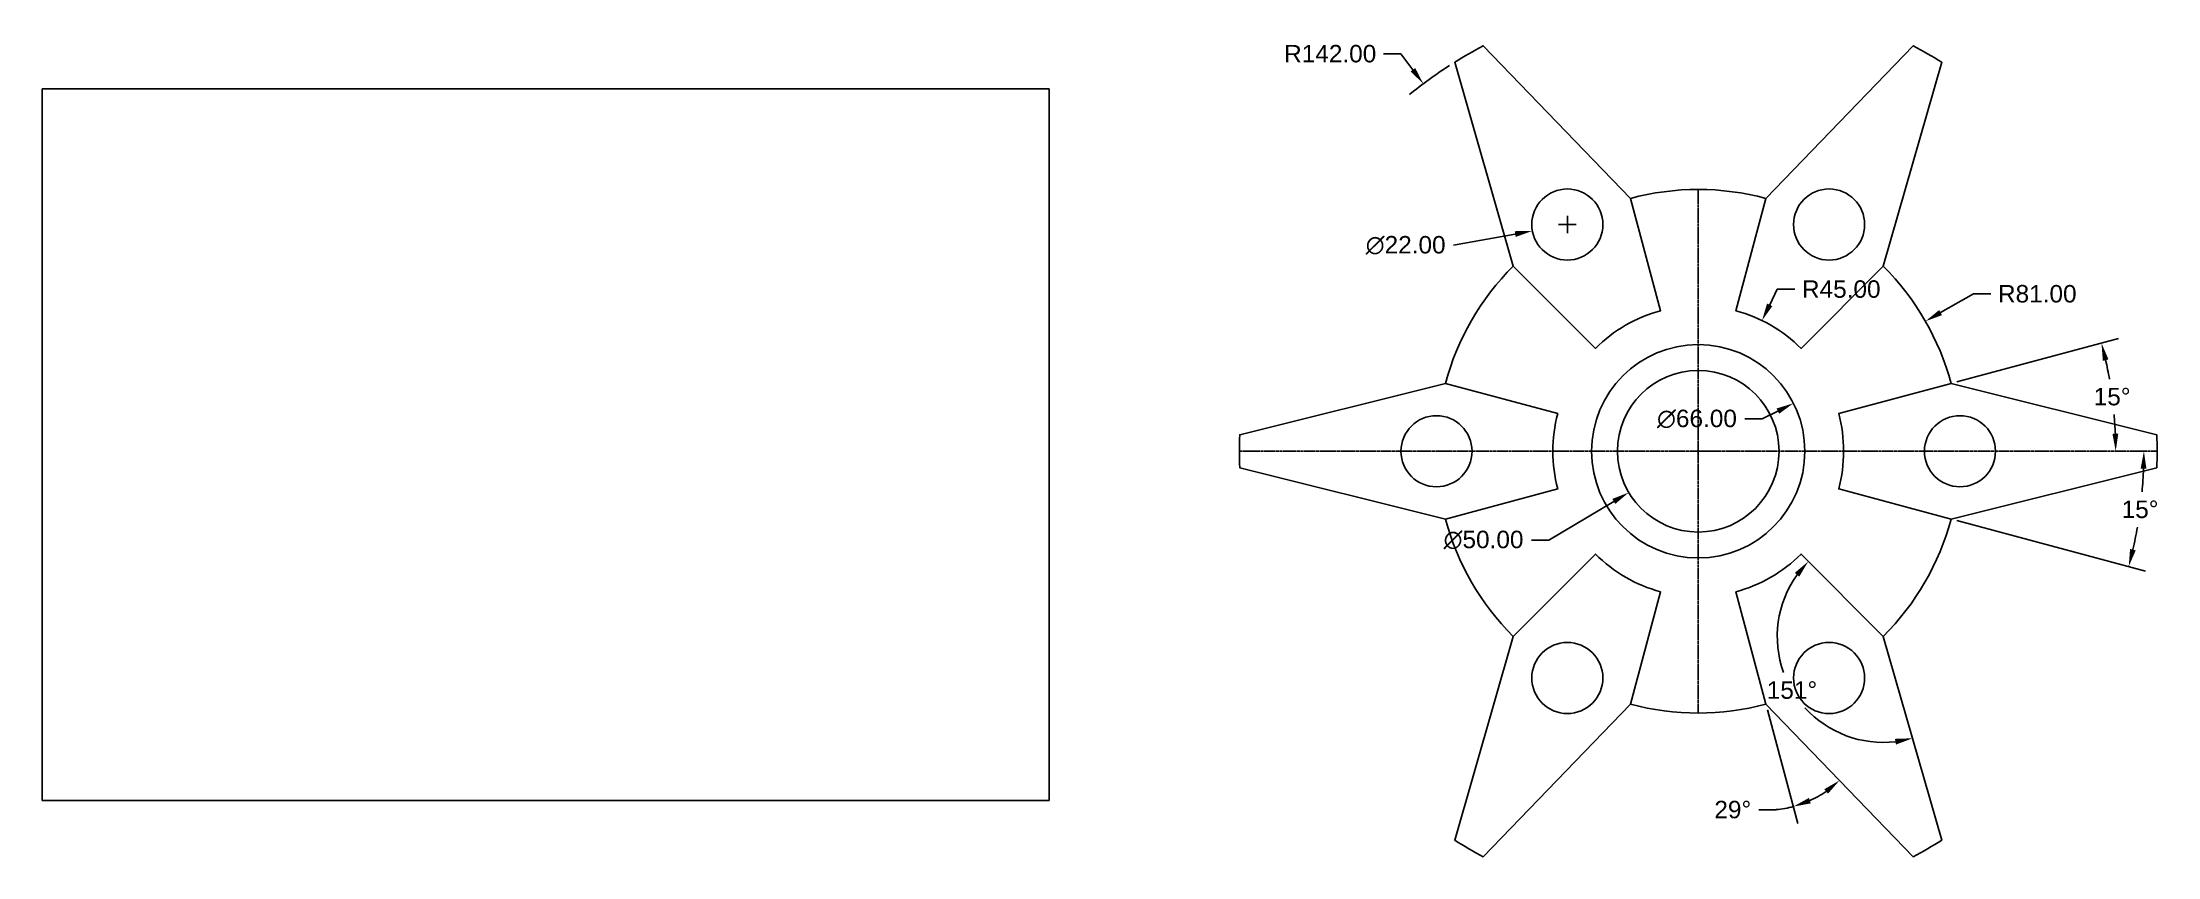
# Model space of a CAD drawing. Header units: millimetres. Extents: x 25 to 680, y -124 to 128.
import ezdxf

# ---------------------------------------------------------------- set-up
doc = ezdxf.new("R2010")
doc.units = ezdxf.units.MM
doc.header["$MEASUREMENT"] = 0
doc.linetypes.add('CENTER2', pattern=[1.125, 0.75, -0.125, 0.125, -0.125])
doc.styles.get("Standard").update_dxf_attribs({"font": 'ARIALUNI.ttf'})
doc.dimstyles.get("Standard").update_dxf_attribs({"dimscale": 30, "dimtxt": 0.18, "dimasz": 0.18, "dimexe": 0.18, "dimexo": 0.0625, "dimgap": 0.09, "dimtad": 0, "dimtih": 1, "dimtoh": 1, "dimzin": 0, "dimdsep": 46, "dimtxsty": 'Standard', "dimcen": 0.09, "dimclrd": 1, "dimclre": 1, "dimadec": 0, "dimazin": 0, "dimtfac": 1, "dimtofl": 0, "dimtmove": 0, "dimatfit": 3, "dimfxl": 1, "dimtolj": 1, "dimtzin": 0, "dimarcsym": 0})
picture_1 = doc.add_image_def('image1.jpg', size_in_pixel=(563, 398))

# ---------------------------------------------------------------- blocks, each defined once
blk = doc.blocks.new('*D5')
at = {"color": 1, "lineweight": -2, "transparency": 16777216}
for p, q in [((440.5, 124.85), (445.9, 124.85)), ((445.9, 124.85), (449.6, 119.9)), ((535.2, 1.88), (540.6, 1.88)), ((537.9, -0.82), (537.9, 4.58))]:
    blk.add_line(p, q, dxfattribs=at)
blk.add_arc((537.9, 1.88), 142, 122.81073, 128.98112, dxfattribs=at)
at = {"color": 1, "transparency": 16777216}
blk.add_solid([(450.32, 120.44), (448.88, 119.36), (452.83, 115.58)], dxfattribs=at)
at = {"layer": 'Defpoints', "color": 0, "transparency": 16777216}
for p in [(452.83, 115.58), (537.9, 1.88)]:
    blk.add_point(p, dxfattribs=at)
at = {"color": 0, "transparency": 16777216, "insert": (424.01, 124.85), "char_height": 5.4, "attachment_point": 5}
blk.add_mtext('\\A1;R142.00', dxfattribs=at)
blk = doc.blocks.new('*D6')
at = {"color": 1, "lineweight": -2, "transparency": 16777216}
for p, q in [((623.04, 50.57), (612.9, 44.77)), ((628.44, 50.57), (623.04, 50.57)), ((535.2, 1.88), (540.6, 1.88)), ((537.9, -0.82), (537.9, 4.58))]:
    blk.add_line(p, q, dxfattribs=at)
at = {"color": 1, "transparency": 16777216}
blk.add_solid([(612.45, 45.56), (613.35, 43.99), (608.21, 42.09)], dxfattribs=at)
at = {"layer": 'Defpoints', "color": 0, "transparency": 16777216}
for p in [(608.21, 42.09), (537.9, 1.88)]:
    blk.add_point(p, dxfattribs=at)
at = {"color": 0, "transparency": 16777216, "insert": (642.83, 50.57), "char_height": 5.4, "attachment_point": 5}
blk.add_mtext('\\A1;R81.00', dxfattribs=at)
blk = doc.blocks.new('*D7')
at = {"color": 1, "lineweight": -2, "transparency": 16777216}
for p, q in [((494.7, 72.02), (500.1, 72.02)), ((497.4, 69.32), (497.4, 74.72)), ((462.17, 65.59), (481.27, 69.08))]:
    blk.add_line(p, q, dxfattribs=at)
at = {"color": 1, "transparency": 16777216}
blk.add_solid([(481.11, 69.96), (481.43, 68.19), (486.58, 70.05)], dxfattribs=at)
at = {"layer": 'Defpoints', "color": 0, "transparency": 16777216}
for p in [(508.22, 74), (486.58, 70.05)]:
    blk.add_point(p, dxfattribs=at)
at = {"color": 0, "transparency": 16777216, "insert": (447.36, 65.59), "char_height": 5.4, "attachment_point": 5}
blk.add_mtext('\\A1;∅22.00', dxfattribs=at)
blk = doc.blocks.new('*D8')
at = {"color": 1, "lineweight": -2, "transparency": 16777216}
for p, q in [((557.73, 11.86), (562.55, 14.29)), ((552.33, 11.86), (557.73, 11.86))]:
    blk.add_line(p, q, dxfattribs=at)
at = {"color": 1, "transparency": 16777216}
blk.add_solid([(562.15, 15.1), (562.96, 13.49), (567.37, 16.72)], dxfattribs=at)
at = {"layer": 'Defpoints', "color": 0, "transparency": 16777216}
for p in [(567.37, 16.72), (508.43, -12.97)]:
    blk.add_point(p, dxfattribs=at)
at = {"color": 0, "transparency": 16777216, "insert": (537.51, 11.86), "char_height": 5.4, "attachment_point": 5}
blk.add_mtext('\\A1;∅66.00', dxfattribs=at)
blk = doc.blocks.new('*D11')
at = {"color": 1, "lineweight": -2, "transparency": 16777216}
for p, q in [((535.2, 1.88), (540.6, 1.88)), ((537.9, -0.82), (537.9, 4.58)), ((491.67, -25.59), (511.77, -13.65)), ((486.27, -25.59), (491.67, -25.59))]:
    blk.add_line(p, q, dxfattribs=at)
at = {"color": 1, "transparency": 16777216}
blk.add_solid([(511.31, -12.88), (512.23, -14.43), (516.41, -10.89)], dxfattribs=at)
at = {"layer": 'Defpoints', "color": 0, "transparency": 16777216}
for p in [(559.39, 14.65), (516.41, -10.89)]:
    blk.add_point(p, dxfattribs=at)
at = {"color": 0, "transparency": 16777216, "insert": (471.46, -25.59), "char_height": 5.4, "attachment_point": 5}
blk.add_mtext('\\A1;∅50.00', dxfattribs=at)
blk = doc.blocks.new('*D12')
at = {"color": 1, "lineweight": -2, "transparency": 16777216}
for start, end in [(144.44095, 199.94712), (222.37064, 276.55905)]:
    blk.add_arc((595.18, -55.4), 32.81, start, end, dxfattribs=at)
at = {"color": 1, "transparency": 16777216}
for points in [[(567.8, -35.74), (569.17, -36.9), (571.98, -32.2)], [(598.75, -87.11), (599.1, -88.88), (604.22, -86.94)]]:
    blk.add_solid(points, dxfattribs=at)
at = {"layer": 'Defpoints', "color": 0, "transparency": 16777216}
for p in [(569.72, -29.94), (562.51, -58.45), (595.18, -55.4), (595.18, -55.4), (613.26, -118.47)]:
    blk.add_point(p, dxfattribs=at)
at = {"color": 0, "transparency": 16777216, "insert": (566.91, -72.05), "char_height": 5.4, "attachment_point": 5}
blk.add_mtext('\\A1;151°', dxfattribs=at)
blk = doc.blocks.new('*D13')
at = {"color": 1, "lineweight": -2, "transparency": 16777216}
blk.add_line((617.95, 23.33), (667.91, 36.71), dxfattribs=at)
for start, end in [(9.9494, 12.60509), (2.39491, 5.06432)]:
    blk.add_arc((537.9, 1.88), 129.2, start, end, dxfattribs=at)
at = {"color": 1, "transparency": 16777216}
for points in [[(663.11, 29.86), (664.86, 30.29), (662.7, 35.32)], [(667.89, 7.29), (666.09, 7.26), (667.1, 1.88)]]:
    blk.add_solid(points, dxfattribs=at)
at = {"layer": 'Defpoints', "color": 0, "transparency": 16777216}
for p in [(616.14, 22.84), (581.37, 13.52), (666.61, 13.14), (395.9, 1.88), (679.9, 1.88)]:
    blk.add_point(p, dxfattribs=at)
at = {"color": 0, "transparency": 16777216, "insert": (665.99, 18.74), "char_height": 5.4, "attachment_point": 5}
blk.add_mtext('\\A1;15°', dxfattribs=at)
blk = doc.blocks.new('*D14')
at = {"color": 1, "lineweight": -2, "transparency": 16777216}
blk.add_line((617.95, -19.57), (676.34, -35.22), dxfattribs=at)
for start, end in [(354.78202, 357.75652), (347.24348, 350.20595)]:
    blk.add_arc((537.9, 1.88), 137.92, start, end, dxfattribs=at)
at = {"color": 1, "transparency": 16777216}
for points in [[(674.81, -3.5), (676.61, -3.54), (675.82, 1.88)], [(673.29, -28.79), (671.54, -28.36), (671.12, -33.82)]]:
    blk.add_solid(points, dxfattribs=at)
at = {"layer": 'Defpoints', "color": 0, "transparency": 16777216}
for p in [(395.9, 1.88), (679.9, 1.88), (581.37, -9.77), (616.14, -19.09), (673.72, -22.07)]:
    blk.add_point(p, dxfattribs=at)
at = {"color": 0, "transparency": 16777216, "insert": (674.64, -16.13), "char_height": 5.4, "attachment_point": 5}
blk.add_mtext('\\A1;15°', dxfattribs=at)
blk = doc.blocks.new('*D16')
at = {"color": 1, "lineweight": -2, "transparency": 16777216}
for p, q in [((559.35, -78.17), (568.75, -113.27)), ((562.04, -109.02), (556.64, -109.02))]:
    blk.add_line(p, q, dxfattribs=at)
for start, end in [(294.44095, 304.55905), (275.55905, 285)]:
    blk.add_arc((558.86, -76.36), 32.81, start, end, dxfattribs=at)
at = {"color": 1, "transparency": 16777216}
for points in [[(576.91, -102.69), (578.05, -104.08), (581.66, -99.96)], [(572.74, -107.08), (572.14, -105.39), (567.36, -108.05)]]:
    blk.add_solid(points, dxfattribs=at)
at = {"layer": 'Defpoints', "color": 0, "transparency": 16777216}
for p in [(549.55, -41.59), (558.86, -76.36), (558.86, -76.36), (577.37, -103.46), (604.45, -123.56)]:
    blk.add_point(p, dxfattribs=at)
at = {"color": 0, "transparency": 16777216, "insert": (548.6, -109.02), "char_height": 5.4, "attachment_point": 5}
blk.add_mtext('\\A1;29°', dxfattribs=at)
blk = doc.blocks.new('*D17')
at = {"color": 1, "lineweight": -2, "transparency": 16777216}
for p, q in [((562.38, 52.02), (560.01, 47.17)), ((567.78, 52.02), (562.38, 52.02)), ((535.2, 1.88), (540.6, 1.88)), ((537.9, -0.82), (537.9, 4.58))]:
    blk.add_line(p, q, dxfattribs=at)
at = {"color": 1, "transparency": 16777216}
blk.add_solid([(559.2, 47.56), (560.82, 46.77), (557.64, 42.32)], dxfattribs=at)
at = {"layer": 'Defpoints', "color": 0, "transparency": 16777216}
for p in [(557.64, 42.32), (537.9, 1.88)]:
    blk.add_point(p, dxfattribs=at)
at = {"color": 0, "transparency": 16777216, "insert": (582.17, 52.02), "char_height": 5.4, "attachment_point": 5}
blk.add_mtext('\\A1;R45.00', dxfattribs=at)

msp = doc.modelspace()

# ---------------------------------------------------------------- linework, layer by layer
at = {"linetype": 'CENTER2', "transparency": 33554556}
for p, q in [((537.901, -79.123), (537.901, 82.877)), ((395.901, 1.877), (679.901, 1.877))]:
    msp.add_line(p, q, dxfattribs=at)
for points in [[(459.661, 22.841, -0.1316525), (480.625, 59.152), (462.538, 122.228, -0.0179281), (471.354, 127.318), (516.936, 80.117), (526.254, 45.343, 0.1316525), (506.081, 33.696), (480.625, 59.152)], [(516.936, 80.117, -0.1316525), (558.865, 80.117), (604.447, 127.318, -0.0179281), (613.263, 122.228), (595.176, 59.152), (569.72, 33.696, 0.1316525), (549.548, 45.343), (558.865, 80.117)], [(616.141, 22.841), (679.809, 6.967, -0.0179281), (679.809, -3.213), (616.141, -19.088), (581.367, -9.77, 0.1316525), (581.367, 13.523), (616.141, 22.841, 0.1316525), (595.176, 59.152)], [(480.625, -55.399, -0.1316525), (459.661, -19.088), (395.992, -3.213, -0.0179281), (395.992, 6.967), (459.661, 22.841), (494.434, 13.523, 0.1316525), (494.434, -9.77), (459.661, -19.088)], [(616.141, -19.088, -0.1316525), (595.176, -55.399), (613.263, -118.475, -0.0179281), (604.447, -123.565), (558.865, -76.363), (549.548, -41.59, 0.1316525), (569.72, -29.943), (595.176, -55.399)], [(558.865, -76.363, -0.1316525), (516.936, -76.363), (471.354, -123.565, -0.0179281), (462.538, -118.475), (480.625, -55.399), (506.081, -29.943, 0.1316525), (526.254, -41.59), (516.936, -76.363)]]:
    msp.add_lwpolyline(points, format="xyb")
for centre, radius in [((497.401, 72.025), 11), ((578.401, 72.025), 11), ((537.901, 1.877), 33), ((537.901, 1.877), 25), ((456.901, 1.877), 11), ((618.901, 1.877), 11), ((497.401, -68.271), 11), ((578.401, -68.271), 11)]:
    msp.add_circle(centre, radius)

# ---------------------------------------------------------------- dimensions: what is measured, and where the dimension line sits
for mpoint, picture, middle in [((452.835, 115.577), '*D5', (424.006, 124.852)), ((608.211, 42.094), '*D6', (642.831, 50.575))]:
    dim = msp.add_radius_dim(center=(537.901, 1.877), mpoint=mpoint, dimstyle='Standard')
    dim.commit()
    dim.dimension.update_dxf_attribs({"geometry": picture, "text_midpoint": middle, "dimtype": 164})
for p1, p2, picture, middle in [((508.221, 74.003), (486.58, 70.047), '*D7', (462.173, 65.586)), ((559.393, 14.647), (516.408, -10.894), '*D11', (471.461, -25.59)), ((508.428, -12.967), (567.374, 16.721), '*D8', (537.515, 11.863))]:
    dim = msp.add_diameter_dim_2p(p1=p1, p2=p2, dimstyle='Standard')
    dim.commit()
    dim.dimension.update_dxf_attribs({"geometry": picture, "text_midpoint": middle, "dimtype": 163})
dim = msp.add_radius_dim(center=(537.901, 1.877), mpoint=(557.64, 42.316), dimstyle='Standard')
dim.commit()
dim.dimension.update_dxf_attribs({"geometry": '*D17', "text_midpoint": (582.168, 52.022)})
at = {"transparency": 33554687}
for base, line1, line2, picture, middle in [((666.608, 13.137), ((395.901, 1.877), (679.901, 1.877)), ((581.367, 13.523), (616.141, 22.841)), '*D13', (665.994, 18.74)), ((673.723, -22.073), ((616.141, -19.088), (581.367, -9.77)), ((395.901, 1.877), (679.901, 1.877)), '*D14', (674.639, -16.125))]:
    dim = msp.add_angular_dim_2l(base=base, line1=line1, line2=line2, dimstyle='Standard', dxfattribs=at)
    dim.commit()
    dim.dimension.update_dxf_attribs({"geometry": picture, "text_midpoint": middle})
for base, line1, line2, picture, middle in [((562.509, -58.449), ((595.176, -55.399), (613.263, -118.475)), ((569.72, -29.943), (595.176, -55.399)), '*D12', (566.907, -72.051)), ((577.369, -103.456), ((604.447, -123.565), (558.865, -76.363)), ((558.865, -76.363), (549.548, -41.59)), '*D16', (548.6, -109.018))]:
    dim = msp.add_angular_dim_2l(base=base, line1=line1, line2=line2, dimstyle='Standard')
    dim.commit()
    dim.dimension.update_dxf_attribs({"geometry": picture, "text_midpoint": middle})

# ---------------------------------------------------------------- pictures from other files: only their frames are drawn
image = msp.add_image(picture_1, insert=(25.446, -106.229), size_in_units=(311.575, 220.261))
image.dxf.flags = 7

doc.saveas('drawing.dxf')
